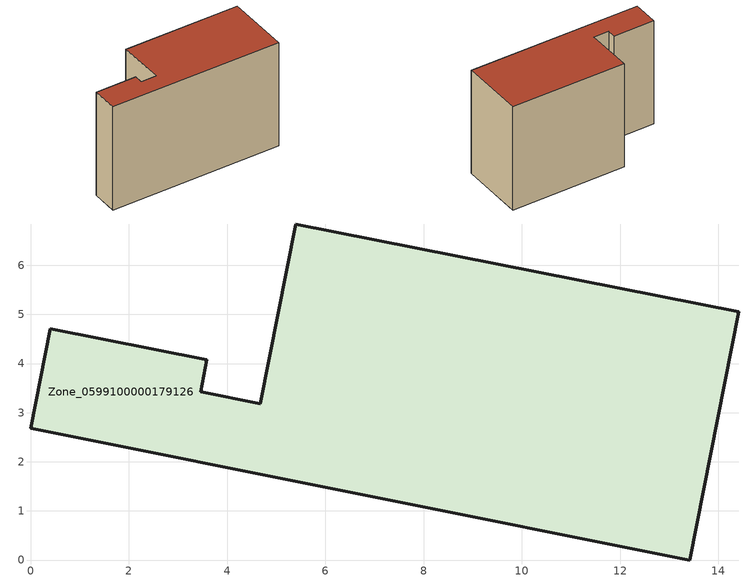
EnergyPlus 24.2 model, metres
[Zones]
Zone_0599100000179126
 floor ground (C_G): 13.42,0 0,2.68 0.4,4.71 3.59,4.08 3.46,3.42 4.68,3.18 5.4,6.84 14.42,5.05 z0
 wall outside (C_F): 14.42,5.05 5.4,6.84 4.68,3.18 3.46,3.42 3.59,4.08 0.4,4.71 0,2.68 13.42,0 14.42,5.05 z0:8.75
 roof outside (C_R): 0,2.68 13.42,0 14.42,5.05 5.4,6.84 4.68,3.18 3.46,3.42 3.59,4.08 0.4,4.71 z8.75
[BUILDING]
Pand.0599100000179126: North Axis=0; Terrain=City; Loads Convergence Tolerance Value=0.04; Temperature Convergence Tolerance Value=0.4; Solar Distribution=FullExterior; Maximum Number of Warmup Days=25; Minimum Number of Warmup Days=1
[Site:Location]
Rotterdam.The.Hague.AP_ZH_NLD Design_Conditions: Latitude=51.96; Longitude=4.45; Time Zone=1; Elevation=-4.5
[SITE:GROUNDTEMPERATURE:BUILDINGSURFACE]
18, 18, 18, 18, 18, 18, 18, 18, 18, 18, 18, 18
[MATERIAL] Thermal Absorptance=0.9; Solar Absorptance=0.7; Visible Absorptance=0.7
Name | Roughness | Thickness | Conductivity | Density | Specific Heat
G.TI.1975-1991 | MediumSmooth | 0.15 | 0.288461 | 540 | 1210
F.TI.1975-1991 | Rough | 0.3 | 0.230769 | 1920 | 840
R.TI.1975-1991 | MediumRough | 0.2 | 0.153846 | 1500 | 1000
[CONSTRUCTION]
C_G: G.TI.1975-1991
C_F: F.TI.1975-1991
C_R: R.TI.1975-1991
[ZONE]
Zone_0599100000179126: Type=1; Multiplier=1; Ceiling Height=Autocalculate; Volume=Autocalculate; Floor Area=autocalculate; Part of Total Floor Area=Yes
[ZONEINFILTRATION:DESIGNFLOWRATE]
Infil_Zone_0599100000179126: Zone or ZoneList or Space or SpaceList=Zone_0599100000179126; Schedule=AlwaysOn; Design Flow Rate Calculation Method=Flow/Area; Flow Rate per Floor Area=0.003; Constant Term Coefficient=1; Temperature Term Coefficient=0; Velocity Term Coefficient=0; Velocity Squared Term Coefficient=0
[HVACTEMPLATE:ZONE:IDEALLOADSAIRSYSTEM]
Zone_0599100000179126: Maximum Heating Supply Air Temperature=50; Minimum Cooling Supply Air Temperature=13; Maximum Heating Supply Air Humidity Ratio=0.0156; Minimum Cooling Supply Air Humidity Ratio=0.0077; Heating Limit=NoLimit; Cooling Limit=NoLimit; Dehumidification Control Type=ConstantSensibleHeatRatio; Cooling Sensible Heat Ratio=0.7; Dehumidification Setpoint=60; Humidification Control Type=None; Humidification Setpoint=30; Outdoor Air Method=None; Outdoor Air Flow Rate per Person=0.00944; Outdoor Air Flow Rate per Zone Floor Area=0; Outdoor Air Flow Rate per Zone=0; Demand Controlled Ventilation Type=None; Outdoor Air Economizer Type=NoEconomizer; Heat Recovery Type=None; Sensible Heat Recovery Effectiveness=0.7; Latent Heat Recovery Effectiveness=0.65
[ZONECONTROL:THERMOSTAT]
ThermostatControl_Zone_0599100000179126: Zone or ZoneList=Zone_0599100000179126; Control Type Schedule=DualSetpointControlType; Control 1=Thermostat_Zone_0599100000179126; Temperature Difference Between Cutout And Setpoint=0
[THERMOSTATSETPOINT:DUALSETPOINT]
Thermostat_Zone_0599100000179126: Heating Setpoint Temperature Schedule=HeatingSetpoint_Zone_0599100000179126; Cooling Setpoint Temperature Schedule=CoolingSetpoint_Zone_0599100000179126
[SCHEDULE:COMPACT]
HeatingSetpoint_Zone_0599100000179126: Through: 12/31, For: AllDays, Until: 24:00, 21
CoolingSetpoint_Zone_0599100000179126: Through: 12/31, For: AllDays, Until: 24:00, 24
DualSetpointControlType: Through: 12/31, For: AllDays, Until: 24:00, 4
AlwaysOn: Through: 12/31, For: AllDays, Until: 24:00, 1
